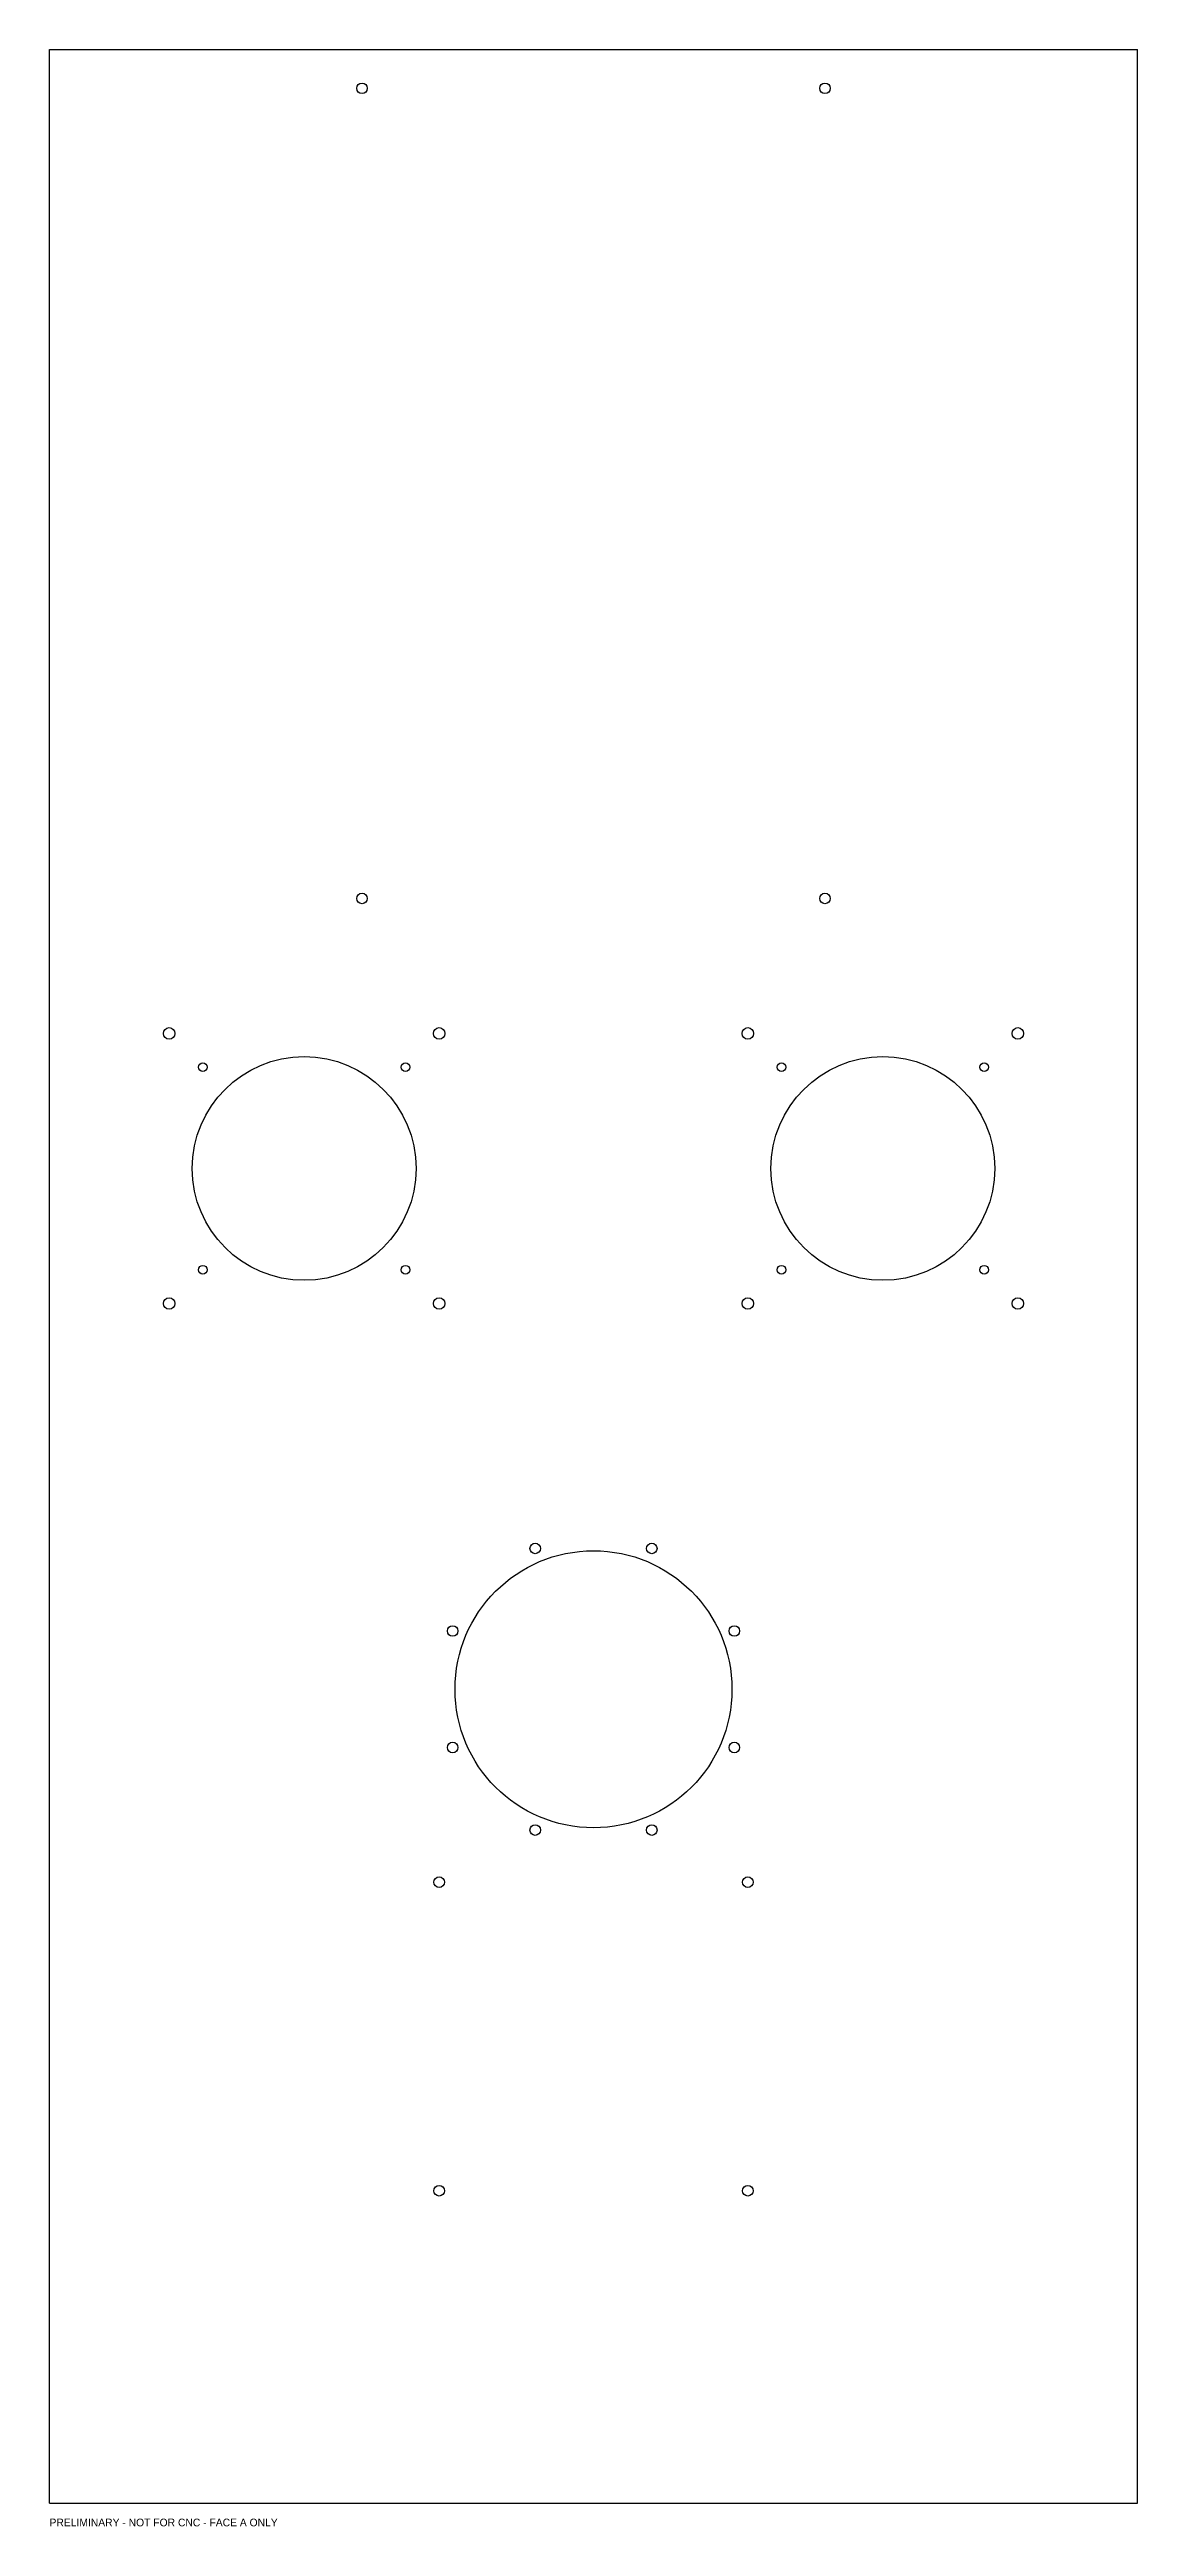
# Model space of a CAD drawing. Header units: millimetres. Extents: x 0 to 564, y -12 to 1272.
import ezdxf

# ---------------------------------------------------------------- set-up
doc = ezdxf.new("R2010")
doc.units = ezdxf.units.MM
for name, color, linetype in [('CUT', 7, 'CONTINUOUS'), ('POCKET', 7, 'CONTINUOUS'), ('REFERENCE', 7, 'CONTINUOUS')]:
    doc.layers.add(name, color=color, linetype=linetype)

msp = doc.modelspace()

# ---------------------------------------------------------------- linework, layer by layer
at = {"layer": 'CUT'}
for p, q in [((0, 0), (0, 1272.1)), ((0, 1272.1), (564, 1272.1)), ((564, 0), (564, 1272.1)), ((0, 0), (564, 0))]:
    msp.add_line(p, q, dxfattribs=at)
for centre, radius in [((162, 1252), 2.75), ((402, 1252), 2.75), ((162, 832), 2.75), ((402, 832), 2.75), ((132, 692), 58), ((79.5, 744.5), 2.25), ((184.5, 744.5), 2.25), ((432, 692), 58), ((379.5, 744.5), 2.25), ((484.5, 744.5), 2.25), ((79.5, 639.5), 2.25), ((184.5, 639.5), 2.25), ((379.5, 639.5), 2.25), ((484.5, 639.5), 2.25), ((282, 422), 71.8), ((251.8, 495), 2.75), ((312.2, 495), 2.75), ((209, 452.2), 2.75), ((355, 452.2), 2.75), ((209, 391.8), 2.75), ((355, 391.8), 2.75), ((251.8, 349), 2.75), ((312.2, 349), 2.75), ((202, 322), 2.75), ((362, 322), 2.75), ((202, 162), 2.75), ((362, 162), 2.75)]:
    msp.add_circle(centre, radius, dxfattribs=at)
at = {"layer": 'POCKET'}
for centre in [(62, 762), (202, 762), (362, 762), (502, 762), (62, 622), (202, 622), (362, 622), (502, 622)]:
    msp.add_circle(centre, 3, dxfattribs=at)
at = {"layer": 'REFERENCE'}
for p, q in [((0, 0), (0, 1272.1)), ((0, 1272.1), (564, 1272.1)), ((564, 0), (564, 1272.1)), ((0, 0), (564, 0))]:
    msp.add_line(p, q, dxfattribs=at)

# ---------------------------------------------------------------- texts
msp.add_text('PRELIMINARY - NOT FOR CNC - FACE A ONLY', height=4, dxfattribs=at).set_placement((0, -12))

doc.saveas('drawing.dxf')
